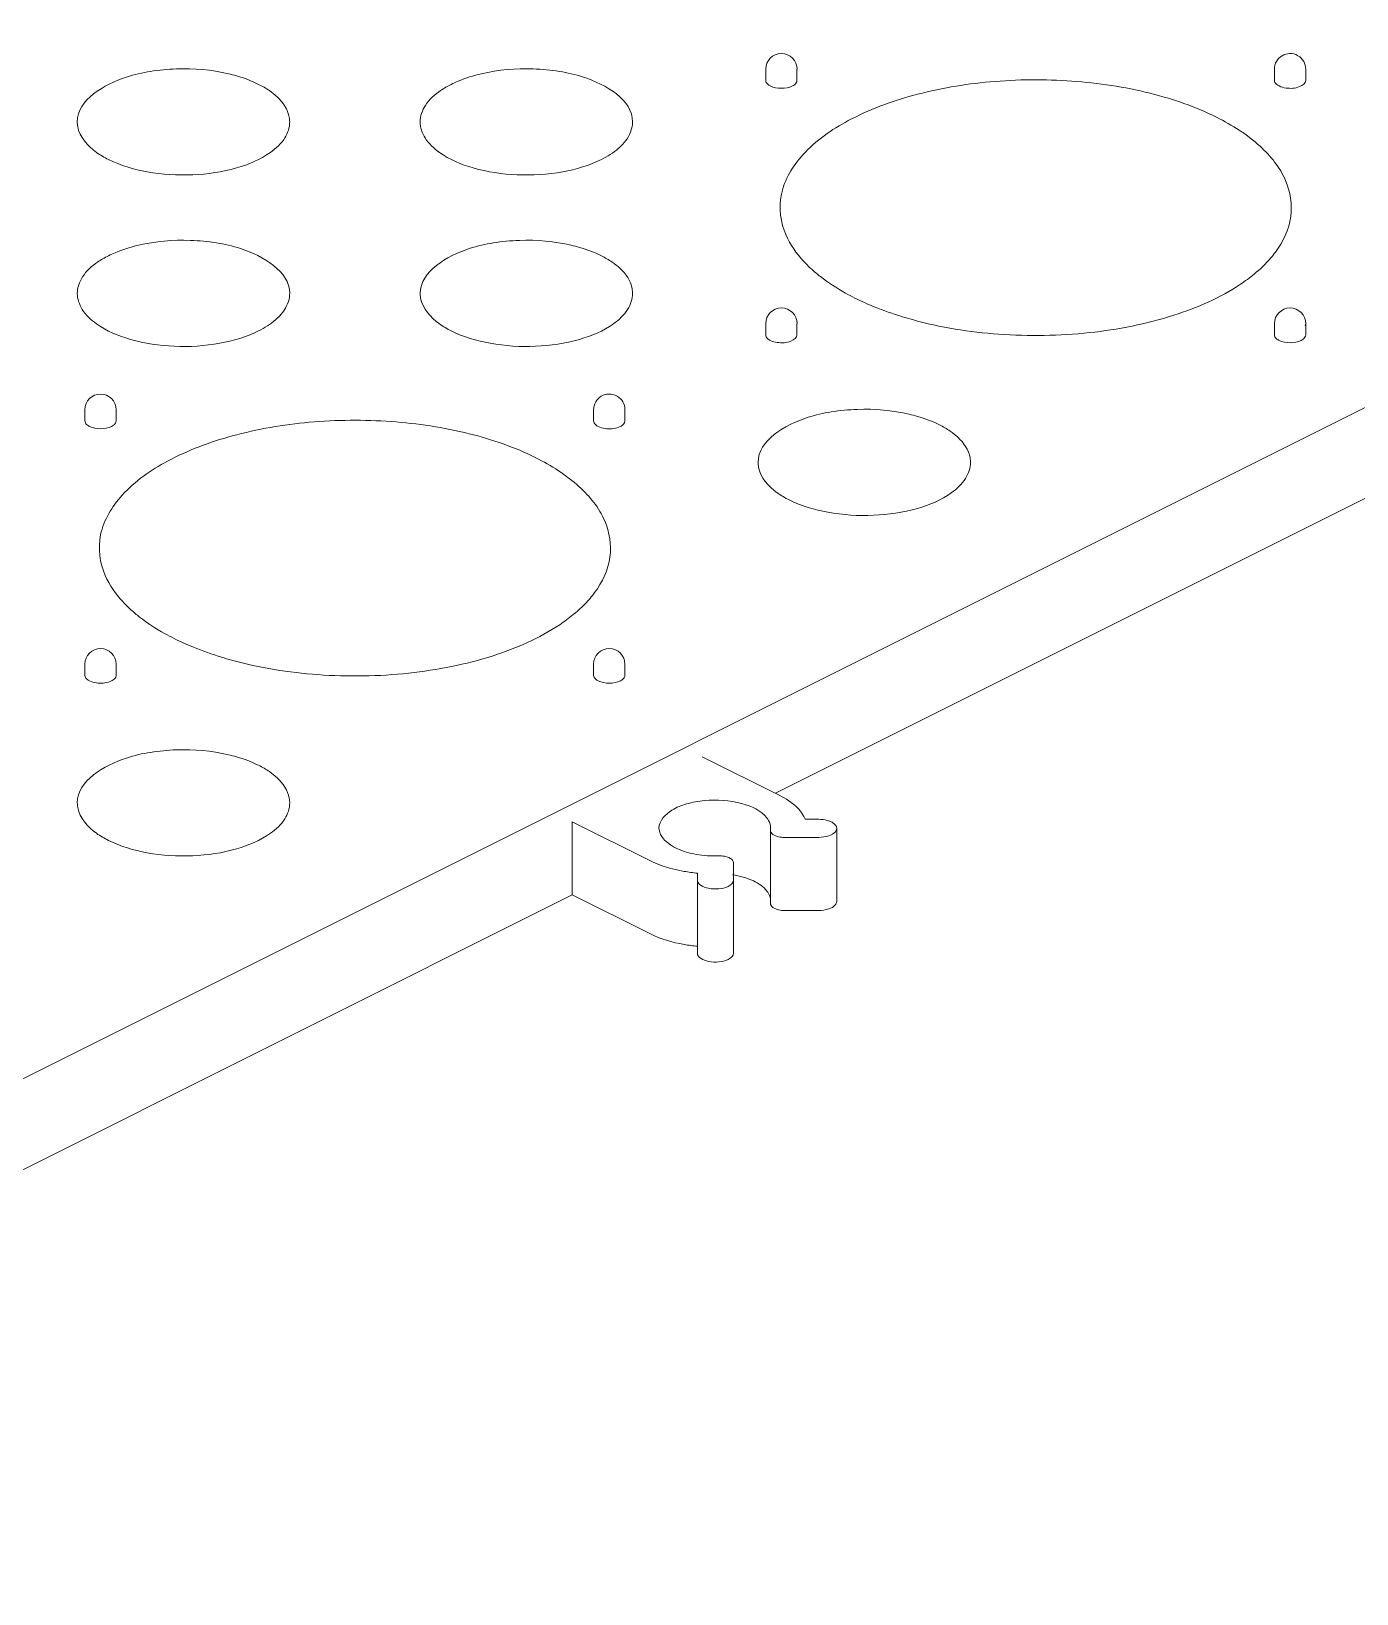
# Model space of a CAD drawing. Header units: millimetres. Extents: x 438 to 4638, y 478 to 3448.
# Drawn here: x 3047.1 to 3106.6, y 2399.2 to 2469.3 of the extents above; entities that cross this region are included whole.
import ezdxf

# ---------------------------------------------------------------- set-up
doc = ezdxf.new("R2010")
doc.units = ezdxf.units.MM

msp = doc.modelspace()

# ---------------------------------------------------------------- linework, layer by layer
at = {"lineweight": 5}
for p, q in [((3216.4, 2507.135), (3000.616, 2399.243)), ((3080.47, 2468.202), (3080.467, 2468.2)), ((3080.061, 2467.061), (3080.061, 2467.564)), ((3081.464, 2467.061), (3081.464, 2467.564)), ((3102.865, 2467.061), (3102.865, 2467.564)), ((3104.269, 2467.061), (3104.269, 2467.564)), ((3139.797, 2464.763), (3080.496, 2435.113)), ((3081.054, 2456.8), (3081.055, 2456.799)), ((3080.061, 2455.659), (3080.061, 2456.161)), ((3081.464, 2455.659), (3081.464, 2456.161)), ((3102.865, 2455.659), (3102.865, 2456.161)), ((3104.269, 2455.659), (3104.269, 2456.161)), ((3049.545, 2451.803), (3049.545, 2452.305)), ((3050.948, 2451.803), (3050.948, 2452.305)), ((3072.349, 2451.803), (3072.349, 2452.305)), ((3073.752, 2451.803), (3073.752, 2452.305)), ((3049.545, 2440.401), (3049.545, 2440.903)), ((3050.948, 2440.401), (3050.948, 2440.903)), ((3072.349, 2440.401), (3072.349, 2440.903)), ((3073.752, 2440.401), (3073.752, 2440.903)), ((3077.219, 2436.751), (3080.694, 2435.014)), ((3074.867, 2432.101), (3071.393, 2433.838)), ((3071.393, 2430.561), (3071.393, 2433.838)), ((3080.276, 2433.467), (3080.28, 2433.558)), ((3080.276, 2430.19), (3080.276, 2433.423)), ((3081.825, 2433.949), (3082.436, 2433.949)), ((3083.244, 2433.544), (3083.244, 2430.267)), ((3082.436, 2433.14), (3080.885, 2433.14)), ((3078.616, 2432.006), (3078.616, 2427.953)), ((3076.999, 2427.953), (3076.999, 2431.535)), ((3071.393, 2430.561), (3033.671, 2411.7)), ((3074.867, 2428.824), (3071.393, 2430.561)), ((3082.436, 2429.863), (3080.885, 2429.863))]:
    msp.add_line(p, q, dxfattribs=at)
for centre, radius, start, end in [((3080.763, 2467.564), 0.702, 0, 180), ((3103.567, 2467.564), 0.702, 61.60439, 180), ((3103.567, 2467.564), 0.702, 0, 59.73746), ((3050.406, 2465.203), 1.203, 179.97906, 189.90823), ((3057.521, 2465.204), 1.203, 359.97906, 9.90823), ((3086.7, 2463.647), 6.814, 227.83628, 232.08199), ((3065.776, 2457.518), 1.203, 179.97906, 189.90823), ((3072.89, 2457.519), 1.203, 359.97906, 9.90823), ((3089.564, 2468.35), 12.337, 243.50589, 247.92841), ((3080.763, 2456.161), 0.702, 0, 180), ((3103.567, 2456.161), 0.702, 0, 180), ((3050.246, 2452.305), 0.702, 0, 180), ((3073.05, 2452.305), 0.702, 61.60439, 180), ((3073.05, 2452.305), 0.702, 0, 59.73746), ((3088.038, 2449.945), 1.203, 359.97906, 9.90823), ((3080.924, 2449.944), 1.203, 179.97906, 189.90823), ((3056.184, 2448.389), 6.814, 227.83628, 232.08199), ((3059.048, 2453.092), 12.337, 243.50589, 247.92841), ((3050.246, 2440.903), 0.702, 0, 180), ((3073.05, 2440.903), 0.702, 0, 180), ((3057.522, 2434.687), 1.203, 359.97906, 9.90823), ((3050.408, 2434.686), 1.203, 179.97906, 189.90823)]:
    msp.add_arc(centre, radius, start, end, dxfattribs=at)
for points, knots in [([(3049.203, 2465.203), (3049.204, 2466.197), (3050.847, 2467.132), (3052.492, 2467.489), (3054.042, 2467.641), (3055.218, 2467.537), (3055.976, 2467.36)], [0, 0, 0, 0, 0.392375, 0.538072, 0.692789, 1, 1, 1, 1]), ([(3067.321, 2467.36), (3068.079, 2467.537), (3069.255, 2467.641), (3070.805, 2467.489), (3072.45, 2467.132), (3074.093, 2466.197), (3074.093, 2465.203)], [0, 0, 0, 0, 0.307211, 0.461928, 0.607625, 1, 1, 1, 1]), ([(3055.976, 2467.36), (3056.099, 2467.332), (3056.563, 2467.211), (3057.015, 2467.044), (3057.33, 2466.886)], [0, 0, 0, 0, 0.265295, 1, 1, 1, 1]), ([(3065.967, 2466.886), (3066.067, 2466.936), (3066.503, 2467.135), (3066.964, 2467.277), (3067.321, 2467.36)], [0, 0, 0, 0, 0.233733, 1, 1, 1, 1]), ([(3080.085, 2466.971), (3080.112, 2466.92), (3080.176, 2466.863), (3080.246, 2466.824), (3080.266, 2466.813)], [0, 0, 0, 0, 0.712516, 1, 1, 1, 1]), ([(3080.972, 2460.129), (3080.724, 2460.691), (3080.558, 2462.077), (3081.746, 2463.983), (3083.88, 2465.453), (3086.766, 2466.522), (3090.163, 2467.099), (3093.754, 2467.131), (3097.189, 2466.616), (3099.325, 2465.884), (3100.269, 2465.412)], [0, 0, 0, 0, 0.078775, 0.164918, 0.273604, 0.406369, 0.556496, 0.713298, 0.864779, 1, 1, 1, 1]), ([(3081.259, 2466.813), (3081.289, 2466.828), (3081.383, 2466.882), (3081.464, 2466.985), (3081.464, 2467.061)], [0, 0, 0, 0, 0.307677, 1, 1, 1, 1]), ([(3102.889, 2466.971), (3102.916, 2466.92), (3102.98, 2466.863), (3103.05, 2466.824), (3103.07, 2466.813)], [0, 0, 0, 0, 0.714475, 1, 1, 1, 1]), ([(3103.385, 2466.722), (3103.587, 2466.695), (3103.909, 2466.695), (3104.268, 2466.931), (3104.269, 2467.061)], [0, 0, 0, 0, 0.61016, 1, 1, 1, 1]), ([(3057.813, 2466.604), (3057.933, 2466.521), (3058.329, 2466.215), (3058.645, 2465.763), (3058.706, 2465.411)], [0, 0, 0, 0, 0.290409, 1, 1, 1, 1]), ([(3064.573, 2465.203), (3064.572, 2465.461), (3064.78, 2466.036), (3065.223, 2466.424), (3065.484, 2466.604)], [0, 0, 0, 0, 0.448376, 1, 1, 1, 1]), ([(3080.266, 2466.813), (3080.417, 2466.738), (3080.763, 2466.683), (3081.108, 2466.738), (3081.259, 2466.813)], [0, 0, 0, 0, 0.499885, 1, 1, 1, 1]), ([(3050.598, 2463.52), (3050.413, 2463.613), (3049.828, 2463.949), (3049.303, 2464.525), (3049.221, 2464.996)], [0, 0, 0, 0, 0.301911, 1, 1, 1, 1]), ([(3058.724, 2465.203), (3058.724, 2464.954), (3058.531, 2464.398), (3058.111, 2464.015), (3057.863, 2463.838)], [0, 0, 0, 0, 0.450829, 1, 1, 1, 1]), ([(3065.433, 2463.838), (3065.186, 2464.015), (3064.765, 2464.398), (3064.573, 2464.954), (3064.573, 2465.203)], [0, 0, 0, 0, 0.549171, 1, 1, 1, 1]), ([(3074.093, 2465.203), (3074.094, 2465.116), (3074.053, 2464.743), (3073.842, 2464.406), (3073.648, 2464.197)], [0, 0, 0, 0, 0.233438, 1, 1, 1, 1]), ([(3100.269, 2465.412), (3100.969, 2465.062), (3102.182, 2464.299), (3103.47, 2462.736), (3103.77, 2460.9), (3103.252, 2459.828), (3102.907, 2459.364)], [0, 0, 0, 0, 0.307753, 0.557418, 0.772592, 1, 1, 1, 1]), ([(3073.648, 2464.197), (3073.587, 2464.132), (3073.304, 2463.863), (3072.968, 2463.655), (3072.699, 2463.52)], [0, 0, 0, 0, 0.227969, 1, 1, 1, 1]), ([(3057.863, 2463.838), (3057.41, 2463.514), (3056.256, 2463.038), (3054.363, 2462.762), (3052.4, 2462.881), (3051.141, 2463.248), (3050.598, 2463.52)], [0, 0, 0, 0, 0.22187, 0.48602, 0.757803, 1, 1, 1, 1]), ([(3072.699, 2463.52), (3072.155, 2463.248), (3070.897, 2462.881), (3068.934, 2462.762), (3067.04, 2463.038), (3065.887, 2463.514), (3065.433, 2463.838)], [0, 0, 0, 0, 0.242197, 0.51398, 0.77813, 1, 1, 1, 1]), ([(3051.952, 2459.676), (3052.709, 2459.853), (3053.886, 2459.957), (3055.436, 2459.804), (3057.08, 2459.447), (3058.723, 2458.512), (3058.724, 2457.519)], [0, 0, 0, 0, 0.307211, 0.461928, 0.607625, 1, 1, 1, 1]), ([(3064.573, 2457.519), (3064.573, 2458.512), (3066.216, 2459.447), (3067.861, 2459.804), (3069.411, 2459.957), (3070.588, 2459.853), (3071.345, 2459.676)], [0, 0, 0, 0, 0.392375, 0.538072, 0.692789, 1, 1, 1, 1]), ([(3082.126, 2458.596), (3081.997, 2458.713), (3081.54, 2459.163), (3081.16, 2459.7), (3080.972, 2460.129)], [0, 0, 0, 0, 0.270676, 1, 1, 1, 1]), ([(3050.598, 2459.202), (3050.698, 2459.252), (3051.134, 2459.45), (3051.595, 2459.592), (3051.952, 2459.676)], [0, 0, 0, 0, 0.233733, 1, 1, 1, 1]), ([(3071.345, 2459.676), (3071.469, 2459.647), (3071.932, 2459.526), (3072.385, 2459.359), (3072.699, 2459.202)], [0, 0, 0, 0, 0.265295, 1, 1, 1, 1]), ([(3102.907, 2459.364), (3102.843, 2459.277), (3102.556, 2458.919), (3102.222, 2458.6), (3101.951, 2458.379)], [0, 0, 0, 0, 0.237015, 1, 1, 1, 1]), ([(3049.203, 2457.519), (3049.203, 2457.776), (3049.41, 2458.352), (3049.854, 2458.74), (3050.115, 2458.919)], [0, 0, 0, 0, 0.448376, 1, 1, 1, 1]), ([(3073.182, 2458.919), (3073.302, 2458.836), (3073.698, 2458.53), (3074.014, 2458.078), (3074.075, 2457.726)], [0, 0, 0, 0, 0.290409, 1, 1, 1, 1]), ([(3084.061, 2457.308), (3083.917, 2457.38), (3083.379, 2457.664), (3082.865, 2457.995), (3082.512, 2458.271)], [0, 0, 0, 0, 0.263158, 1, 1, 1, 1]), ([(3101.342, 2457.928), (3100.429, 2457.318), (3098.209, 2456.356), (3094.519, 2455.634), (3090.549, 2455.57), (3087.896, 2455.994), (3086.635, 2456.341)], [0, 0, 0, 0, 0.217513, 0.471777, 0.74107, 1, 1, 1, 1]), ([(3050.064, 2456.153), (3049.817, 2456.33), (3049.396, 2456.713), (3049.204, 2457.269), (3049.203, 2457.519)], [0, 0, 0, 0, 0.549171, 1, 1, 1, 1]), ([(3058.724, 2457.519), (3058.724, 2457.432), (3058.684, 2457.059), (3058.473, 2456.721), (3058.278, 2456.513)], [0, 0, 0, 0, 0.233438, 1, 1, 1, 1]), ([(3065.967, 2455.835), (3065.782, 2455.928), (3065.197, 2456.264), (3064.673, 2456.841), (3064.591, 2457.311)], [0, 0, 0, 0, 0.301911, 1, 1, 1, 1]), ([(3074.093, 2457.519), (3074.093, 2457.269), (3073.901, 2456.713), (3073.48, 2456.33), (3073.233, 2456.153)], [0, 0, 0, 0, 0.450829, 1, 1, 1, 1]), ([(3058.278, 2456.513), (3058.218, 2456.448), (3057.935, 2456.179), (3057.599, 2455.97), (3057.33, 2455.835)], [0, 0, 0, 0, 0.227969, 1, 1, 1, 1]), ([(3086.635, 2456.341), (3086.486, 2456.382), (3085.909, 2456.55), (3085.341, 2456.749), (3084.928, 2456.917)], [0, 0, 0, 0, 0.257593, 1, 1, 1, 1]), ([(3057.33, 2455.835), (3056.786, 2455.564), (3055.528, 2455.197), (3053.565, 2455.077), (3051.671, 2455.354), (3050.518, 2455.83), (3050.064, 2456.153)], [0, 0, 0, 0, 0.242197, 0.51398, 0.77813, 1, 1, 1, 1]), ([(3073.233, 2456.153), (3072.779, 2455.83), (3071.626, 2455.354), (3069.732, 2455.077), (3067.769, 2455.197), (3066.511, 2455.564), (3065.967, 2455.835)], [0, 0, 0, 0, 0.22187, 0.48602, 0.757803, 1, 1, 1, 1]), ([(3080.085, 2455.569), (3080.112, 2455.518), (3080.176, 2455.461), (3080.246, 2455.422), (3080.266, 2455.411)], [0, 0, 0, 0, 0.714475, 1, 1, 1, 1]), ([(3080.581, 2455.32), (3080.783, 2455.293), (3081.105, 2455.293), (3081.464, 2455.529), (3081.464, 2455.659)], [0, 0, 0, 0, 0.61016, 1, 1, 1, 1]), ([(3102.889, 2455.569), (3102.916, 2455.518), (3102.98, 2455.461), (3103.05, 2455.422), (3103.07, 2455.411)], [0, 0, 0, 0, 0.712516, 1, 1, 1, 1]), ([(3103.07, 2455.411), (3103.221, 2455.336), (3103.567, 2455.281), (3103.912, 2455.336), (3104.063, 2455.411)], [0, 0, 0, 0, 0.499885, 1, 1, 1, 1]), ([(3104.063, 2455.411), (3104.093, 2455.426), (3104.187, 2455.48), (3104.269, 2455.583), (3104.269, 2455.659)], [0, 0, 0, 0, 0.307677, 1, 1, 1, 1]), ([(3079.721, 2449.945), (3079.722, 2450.938), (3081.365, 2451.873), (3083.009, 2452.23), (3084.559, 2452.383), (3085.736, 2452.279), (3086.493, 2452.102)], [0, 0, 0, 0, 0.392375, 0.538072, 0.692789, 1, 1, 1, 1]), ([(3049.568, 2451.712), (3049.596, 2451.662), (3049.659, 2451.605), (3049.729, 2451.566), (3049.75, 2451.555)], [0, 0, 0, 0, 0.712516, 1, 1, 1, 1]), ([(3049.75, 2451.555), (3049.901, 2451.48), (3050.246, 2451.425), (3050.592, 2451.48), (3050.743, 2451.555)], [0, 0, 0, 0, 0.499885, 1, 1, 1, 1]), ([(3050.456, 2444.87), (3050.208, 2445.433), (3050.042, 2446.818), (3051.23, 2448.725), (3053.363, 2450.194), (3056.249, 2451.264), (3059.647, 2451.84), (3063.238, 2451.873), (3066.673, 2451.357), (3068.809, 2450.626), (3069.752, 2450.154)], [0, 0, 0, 0, 0.078775, 0.164918, 0.273604, 0.406369, 0.556496, 0.713298, 0.864779, 1, 1, 1, 1]), ([(3050.743, 2451.555), (3050.773, 2451.57), (3050.866, 2451.624), (3050.948, 2451.727), (3050.948, 2451.803)], [0, 0, 0, 0, 0.307677, 1, 1, 1, 1]), ([(3072.372, 2451.712), (3072.4, 2451.662), (3072.464, 2451.605), (3072.534, 2451.565), (3072.554, 2451.555)], [0, 0, 0, 0, 0.714475, 1, 1, 1, 1]), ([(3072.869, 2451.464), (3073.071, 2451.437), (3073.393, 2451.437), (3073.752, 2451.673), (3073.752, 2451.803)], [0, 0, 0, 0, 0.61016, 1, 1, 1, 1]), ([(3086.493, 2452.102), (3086.617, 2452.073), (3087.08, 2451.952), (3087.533, 2451.785), (3087.847, 2451.628)], [0, 0, 0, 0, 0.265295, 1, 1, 1, 1]), ([(3088.33, 2451.345), (3088.45, 2451.262), (3088.846, 2450.956), (3089.162, 2450.504), (3089.224, 2450.152)], [0, 0, 0, 0, 0.290409, 1, 1, 1, 1]), ([(3069.752, 2450.154), (3070.453, 2449.804), (3071.666, 2449.041), (3072.954, 2447.478), (3073.254, 2445.642), (3072.736, 2444.57), (3072.391, 2444.106)], [0, 0, 0, 0, 0.307753, 0.557418, 0.772592, 1, 1, 1, 1]), ([(3081.115, 2448.261), (3080.93, 2448.354), (3080.345, 2448.69), (3079.821, 2449.267), (3079.739, 2449.737)], [0, 0, 0, 0, 0.301911, 1, 1, 1, 1]), ([(3089.241, 2449.945), (3089.241, 2449.695), (3089.049, 2449.139), (3088.628, 2448.756), (3088.381, 2448.579)], [0, 0, 0, 0, 0.450829, 1, 1, 1, 1]), ([(3088.381, 2448.579), (3087.927, 2448.256), (3086.774, 2447.78), (3084.88, 2447.503), (3082.917, 2447.623), (3081.659, 2447.99), (3081.115, 2448.261)], [0, 0, 0, 0, 0.22187, 0.48602, 0.757803, 1, 1, 1, 1]), ([(3051.609, 2443.338), (3051.481, 2443.455), (3051.024, 2443.905), (3050.644, 2444.442), (3050.456, 2444.87)], [0, 0, 0, 0, 0.270676, 1, 1, 1, 1]), ([(3072.391, 2444.106), (3072.326, 2444.019), (3072.04, 2443.661), (3071.705, 2443.342), (3071.435, 2443.12)], [0, 0, 0, 0, 0.237015, 1, 1, 1, 1]), ([(3053.544, 2442.05), (3053.401, 2442.122), (3052.863, 2442.406), (3052.349, 2442.737), (3051.996, 2443.013)], [0, 0, 0, 0, 0.263158, 1, 1, 1, 1]), ([(3070.826, 2442.67), (3069.913, 2442.059), (3067.693, 2441.098), (3064.003, 2440.376), (3060.033, 2440.312), (3057.38, 2440.736), (3056.119, 2441.083)], [0, 0, 0, 0, 0.217513, 0.471777, 0.74107, 1, 1, 1, 1]), ([(3056.119, 2441.083), (3055.97, 2441.124), (3055.393, 2441.291), (3054.825, 2441.491), (3054.412, 2441.659)], [0, 0, 0, 0, 0.257593, 1, 1, 1, 1]), ([(3049.568, 2440.31), (3049.596, 2440.26), (3049.66, 2440.203), (3049.729, 2440.163), (3049.75, 2440.153)], [0, 0, 0, 0, 0.714475, 1, 1, 1, 1]), ([(3050.065, 2440.062), (3050.267, 2440.035), (3050.589, 2440.035), (3050.948, 2440.271), (3050.948, 2440.401)], [0, 0, 0, 0, 0.61016, 1, 1, 1, 1]), ([(3072.372, 2440.31), (3072.4, 2440.26), (3072.463, 2440.203), (3072.533, 2440.163), (3072.554, 2440.153)], [0, 0, 0, 0, 0.712516, 1, 1, 1, 1]), ([(3073.547, 2440.153), (3073.577, 2440.168), (3073.67, 2440.222), (3073.752, 2440.325), (3073.752, 2440.401)], [0, 0, 0, 0, 0.307677, 1, 1, 1, 1]), ([(3072.554, 2440.153), (3072.705, 2440.078), (3073.05, 2440.023), (3073.396, 2440.078), (3073.547, 2440.153)], [0, 0, 0, 0, 0.499885, 1, 1, 1, 1]), ([(3049.204, 2434.686), (3049.205, 2435.68), (3050.848, 2436.615), (3052.493, 2436.972), (3054.043, 2437.125), (3055.219, 2437.021), (3055.977, 2436.844)], [0, 0, 0, 0, 0.392375, 0.538072, 0.692789, 1, 1, 1, 1]), ([(3055.977, 2436.844), (3056.101, 2436.815), (3056.564, 2436.694), (3057.016, 2436.527), (3057.331, 2436.37)], [0, 0, 0, 0, 0.265295, 1, 1, 1, 1]), ([(3057.814, 2436.087), (3057.934, 2436.004), (3058.33, 2435.698), (3058.646, 2435.246), (3058.707, 2434.894)], [0, 0, 0, 0, 0.290409, 1, 1, 1, 1]), ([(3080.114, 2434.009), (3079.852, 2434.349), (3078.868, 2434.774), (3077.608, 2434.863), (3076.537, 2434.667), (3075.768, 2434.379), (3075.278, 2433.887), (3075.278, 2433.558)], [0, 0, 0, 0, 0.234261, 0.5407, 0.690411, 0.82047, 1, 1, 1, 1]), ([(3080.694, 2435.014), (3080.831, 2434.946), (3081.283, 2434.688), (3081.692, 2434.294), (3081.825, 2433.949)], [0, 0, 0, 0, 0.293676, 1, 1, 1, 1]), ([(3050.599, 2433.003), (3050.414, 2433.096), (3049.829, 2433.432), (3049.305, 2434.008), (3049.222, 2434.479)], [0, 0, 0, 0, 0.301911, 1, 1, 1, 1]), ([(3058.725, 2434.686), (3058.725, 2434.437), (3058.532, 2433.881), (3058.112, 2433.498), (3057.865, 2433.321)], [0, 0, 0, 0, 0.450829, 1, 1, 1, 1]), ([(3080.283, 2433.558), (3080.282, 2433.676), (3080.232, 2433.84), (3080.141, 2433.974), (3080.114, 2434.009)], [0, 0, 0, 0, 0.729296, 1, 1, 1, 1]), ([(3057.865, 2433.321), (3057.411, 2432.997), (3056.257, 2432.521), (3054.364, 2432.245), (3052.401, 2432.365), (3051.143, 2432.731), (3050.599, 2433.003)], [0, 0, 0, 0, 0.22187, 0.48602, 0.757803, 1, 1, 1, 1]), ([(3075.278, 2433.558), (3075.279, 2433.153), (3075.992, 2432.593), (3076.969, 2432.347), (3077.624, 2432.298), (3077.962, 2432.31)], [0, 0, 0, 0, 0.386721, 0.677283, 1, 1, 1, 1]), ([(3080.885, 2433.14), (3080.803, 2433.14), (3080.585, 2433.152), (3080.254, 2433.311), (3080.276, 2433.467)], [0, 0, 0, 0, 0.340556, 1, 1, 1, 1]), ([(3082.436, 2433.949), (3082.566, 2433.949), (3082.737, 2433.928), (3082.899, 2433.876), (3082.936, 2433.862)], [0, 0, 0, 0, 0.766508, 1, 1, 1, 1]), ([(3083.244, 2433.544), (3083.244, 2433.489), (3083.163, 2433.32), (3082.853, 2433.177), (3082.587, 2433.14), (3082.436, 2433.14)], [0, 0, 0, 0, 0.171507, 0.531423, 1, 1, 1, 1]), ([(3082.936, 2433.862), (3082.981, 2433.844), (3083.115, 2433.783), (3083.244, 2433.648), (3083.244, 2433.544)], [0, 0, 0, 0, 0.318316, 1, 1, 1, 1]), ([(3076.999, 2431.535), (3076.801, 2431.554), (3076.071, 2431.653), (3075.349, 2431.86), (3074.867, 2432.101)], [0, 0, 0, 0, 0.26934, 1, 1, 1, 1]), ([(3077.962, 2432.31), (3078.044, 2432.313), (3078.273, 2432.304), (3078.616, 2432.172), (3078.616, 2432.006)], [0, 0, 0, 0, 0.330935, 1, 1, 1, 1]), ([(3078.616, 2431.23), (3078.616, 2431.106), (3078.363, 2430.893), (3077.95, 2430.82), (3077.474, 2430.819), (3076.999, 2431.022), (3076.999, 2431.23)], [0, 0, 0, 0, 0.196386, 0.422921, 0.670262, 1, 1, 1, 1]), ([(3080.115, 2430.731), (3079.961, 2430.931), (3079.454, 2431.262), (3078.892, 2431.414), (3078.57, 2431.468)], [0, 0, 0, 0, 0.436748, 1, 1, 1, 1]), ([(3080.283, 2430.281), (3080.282, 2430.399), (3080.232, 2430.562), (3080.142, 2430.696), (3080.115, 2430.731)], [0, 0, 0, 0, 0.729359, 1, 1, 1, 1]), ([(3080.885, 2429.863), (3080.803, 2429.863), (3080.585, 2429.875), (3080.254, 2430.034), (3080.276, 2430.19)], [0, 0, 0, 0, 0.340556, 1, 1, 1, 1]), ([(3083.244, 2430.267), (3083.244, 2430.212), (3083.162, 2430.043), (3082.853, 2429.9), (3082.587, 2429.863), (3082.436, 2429.863)], [0, 0, 0, 0, 0.171787, 0.531269, 1, 1, 1, 1]), ([(3076.999, 2428.258), (3076.801, 2428.277), (3076.071, 2428.376), (3075.349, 2428.583), (3074.867, 2428.824)], [0, 0, 0, 0, 0.26934, 1, 1, 1, 1]), ([(3078.616, 2427.953), (3078.616, 2427.829), (3078.363, 2427.616), (3077.95, 2427.543), (3077.474, 2427.542), (3076.999, 2427.745), (3076.999, 2427.953)], [0, 0, 0, 0, 0.196387, 0.42297, 0.670307, 1, 1, 1, 1])]:
    msp.add_open_spline(points, degree=3, knots=knots, dxfattribs=at)
for points in [[(3080.061, 2467.061), (3080.061, 2467.03), (3080.07, 2466.998), (3080.085, 2466.971)], [(3102.865, 2467.061), (3102.865, 2467.03), (3102.874, 2466.998), (3102.889, 2466.971)], [(3057.33, 2466.886), (3057.497, 2466.803), (3057.659, 2466.709), (3057.813, 2466.604)], [(3065.484, 2466.604), (3065.638, 2466.709), (3065.8, 2466.803), (3065.967, 2466.886)], [(3103.07, 2466.813), (3103.168, 2466.764), (3103.277, 2466.737), (3103.385, 2466.722)], [(3050.115, 2458.919), (3050.269, 2459.025), (3050.431, 2459.118), (3050.598, 2459.202)], [(3072.699, 2459.202), (3072.866, 2459.118), (3073.028, 2459.025), (3073.182, 2458.919)], [(3101.951, 2458.379), (3101.756, 2458.218), (3101.552, 2458.068), (3101.342, 2457.928)], [(3104.245, 2456.071), (3104.259, 2456.098), (3104.269, 2456.13), (3104.269, 2456.161)], [(3080.061, 2455.659), (3080.061, 2455.628), (3080.07, 2455.596), (3080.085, 2455.569)], [(3080.266, 2455.411), (3080.364, 2455.362), (3080.473, 2455.335), (3080.581, 2455.32)], [(3102.865, 2455.659), (3102.865, 2455.628), (3102.874, 2455.596), (3102.889, 2455.569)], [(3049.545, 2451.803), (3049.545, 2451.772), (3049.554, 2451.74), (3049.568, 2451.712)], [(3072.349, 2451.803), (3072.349, 2451.772), (3072.358, 2451.74), (3072.372, 2451.712)], [(3072.554, 2451.555), (3072.652, 2451.506), (3072.761, 2451.479), (3072.869, 2451.464)], [(3087.847, 2451.628), (3088.014, 2451.544), (3088.176, 2451.451), (3088.33, 2451.345)], [(3071.435, 2443.12), (3071.24, 2442.96), (3071.036, 2442.81), (3070.826, 2442.67)], [(3049.545, 2440.401), (3049.545, 2440.37), (3049.554, 2440.338), (3049.568, 2440.31)], [(3072.349, 2440.401), (3072.349, 2440.37), (3072.358, 2440.338), (3072.372, 2440.31)], [(3049.75, 2440.153), (3049.848, 2440.104), (3049.957, 2440.077), (3050.065, 2440.062)], [(3057.331, 2436.37), (3057.498, 2436.286), (3057.66, 2436.193), (3057.814, 2436.087)]]:
    msp.add_open_spline(points, degree=3, dxfattribs=at)

doc.saveas('drawing.dxf')
